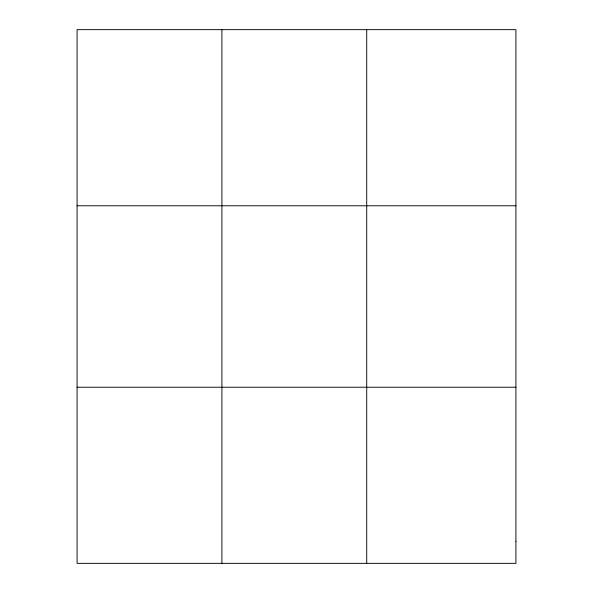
<?xml version="1.0" encoding="UTF-8"?>
<svg xmlns="http://www.w3.org/2000/svg" width="593" height="593" viewBox="0 0 593 593"><rect width="100%" height="100%" fill="white"/><g stroke="black" fill="none" stroke-linecap="round" stroke-linejoin="round"><path stroke-width="0.89" d="M221.901 563.35L221.901 29.65M366.711 563.35L366.711 29.65M77.083 205.771L515.917 205.771M77.083 387.229L515.917 387.229M515.917 541.335L515.917 563.35L77.083 563.35L77.083 29.65L515.917 29.65L515.917 541.335"/></g></svg>
